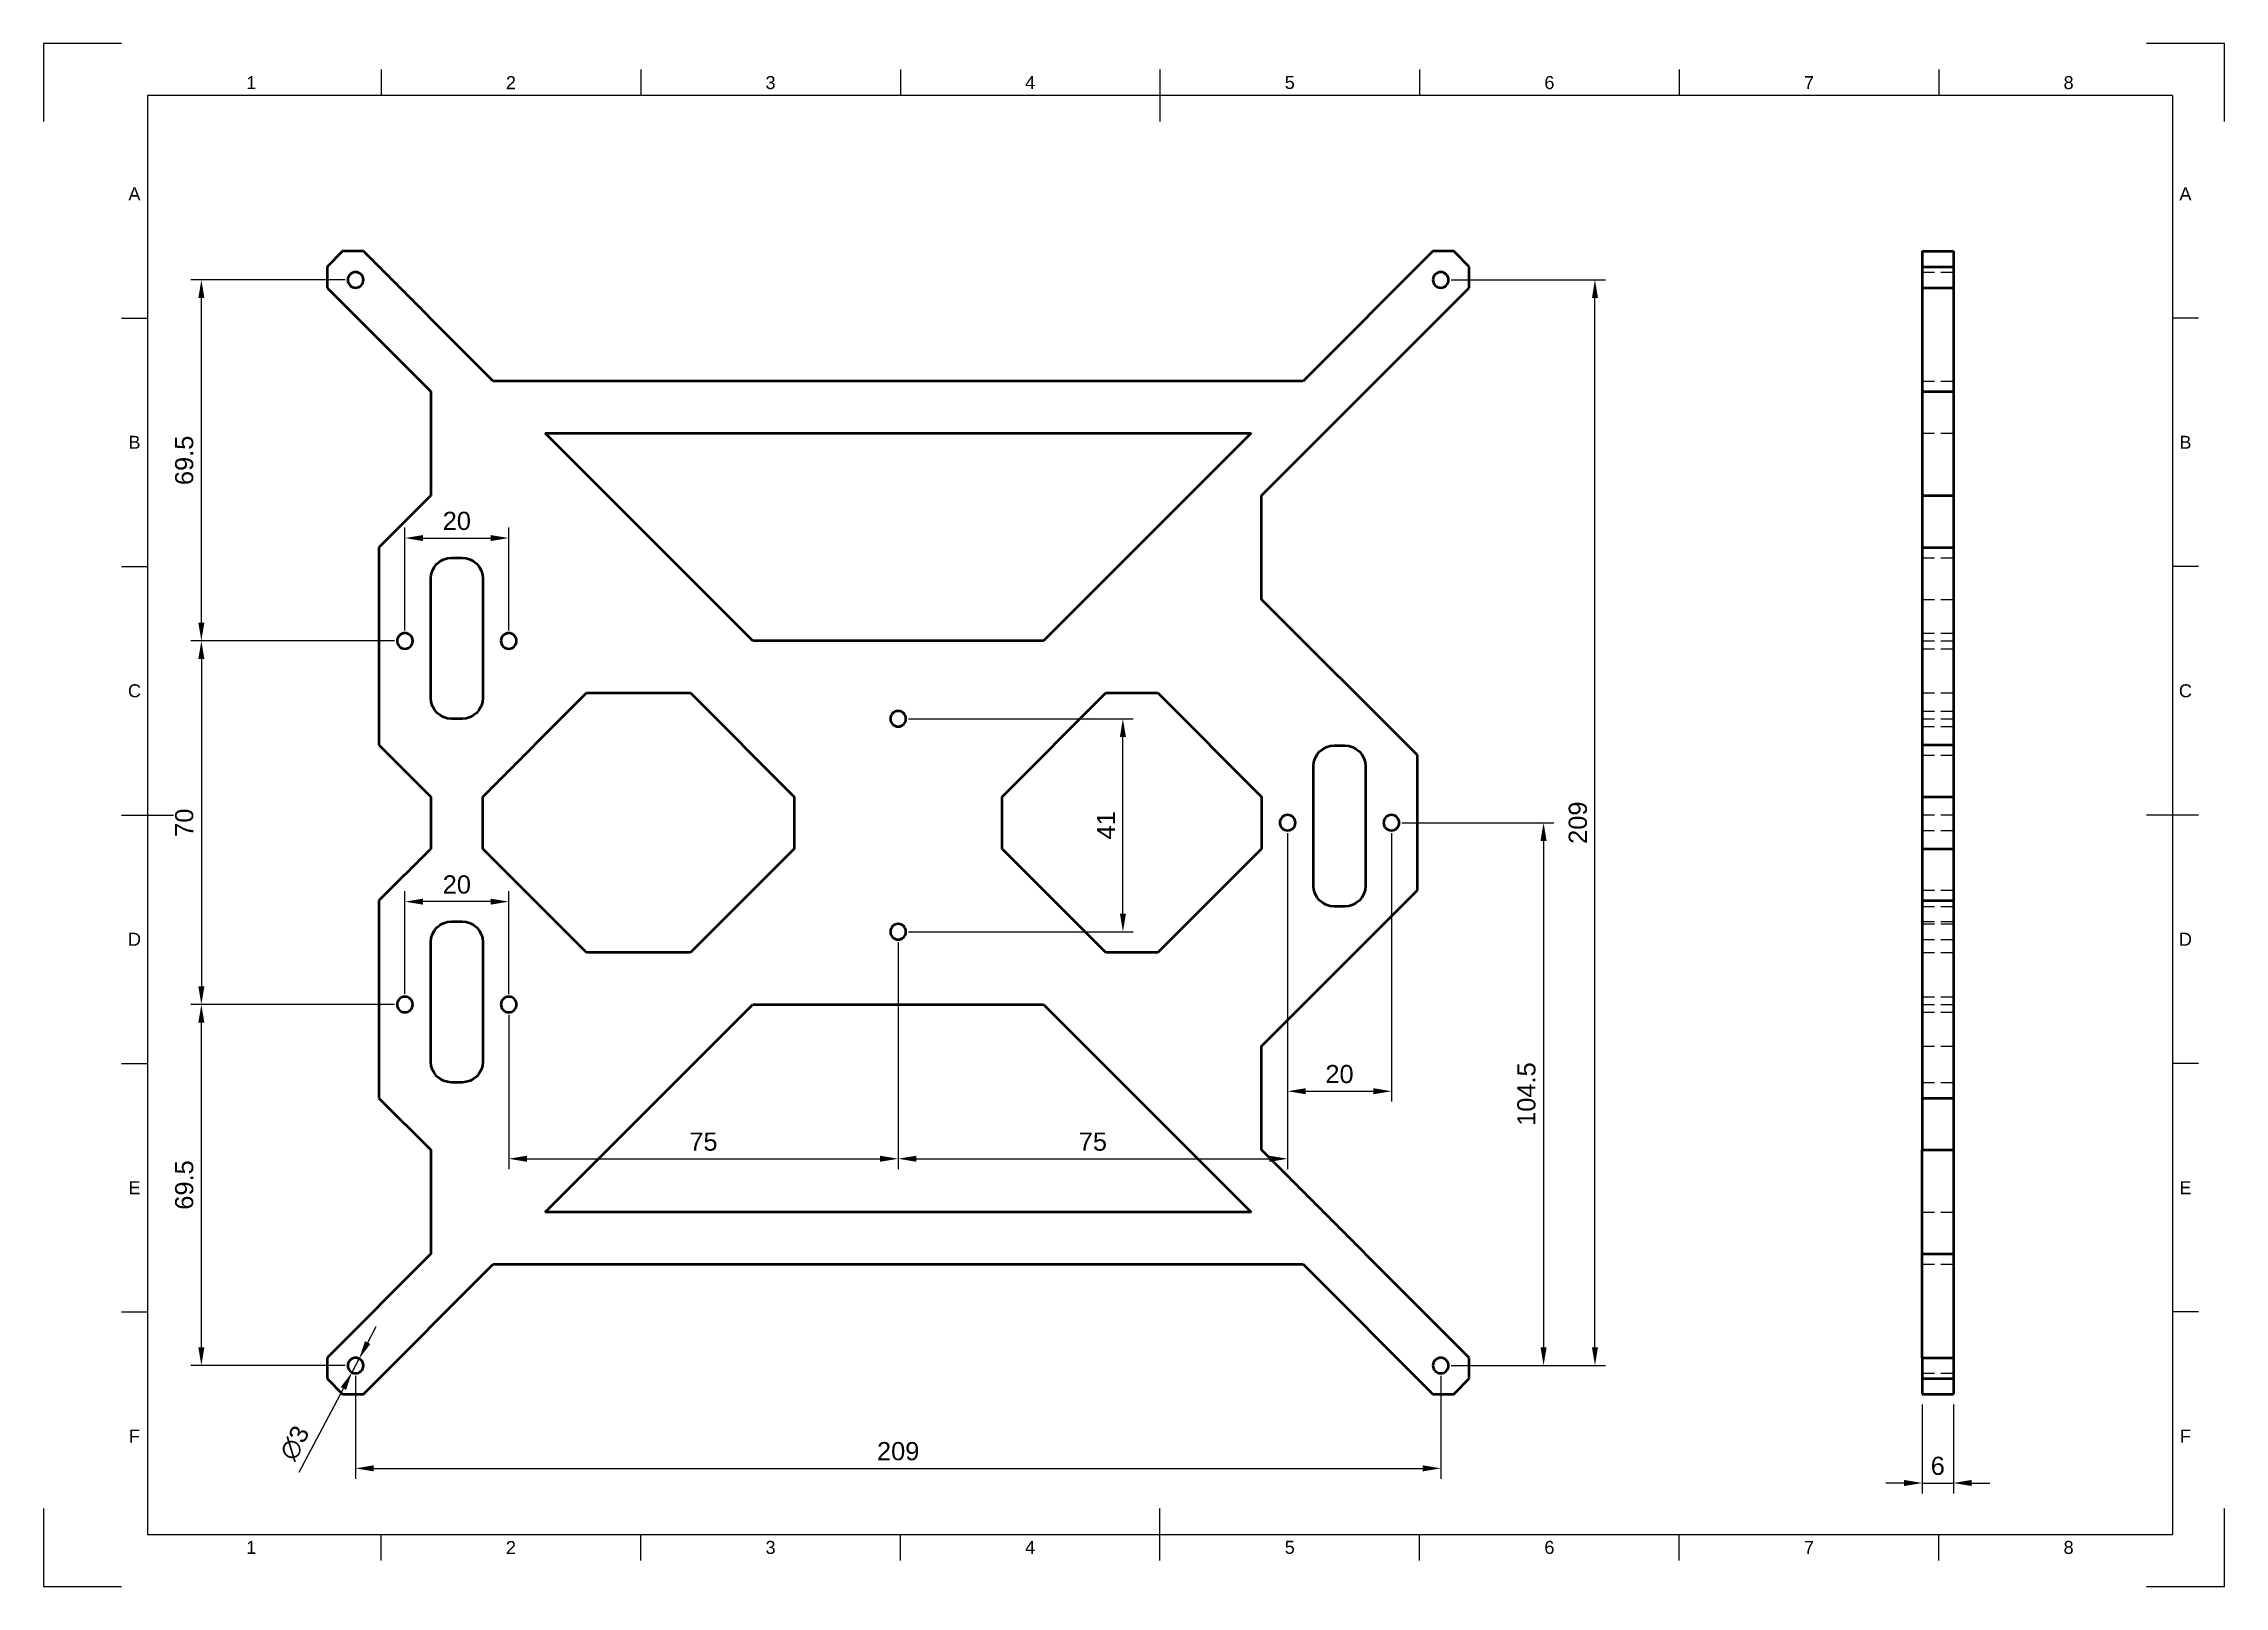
# Model space of a CAD drawing. Header units: millimetres. Extents: x 0 to 420, y 0 to 297.
import ezdxf
from ezdxf.enums import TextEntityAlignment as Align

# ---------------------------------------------------------------- set-up
doc = ezdxf.new("R2010")
doc.units = ezdxf.units.MM
doc.header["$LTSCALE"] = 0.75
doc.linetypes.add('HIDDEN2', pattern=[4.7625, 3.175, -1.5875])
for name, color, linetype, lineweight in [('Border', 7, 'Continuous', 25), ('Dimensions', 7, 'Continuous', 25), ('Hidden', 7, 'HIDDEN2', 25), ('Visible', 7, 'Continuous', 50)]:
    doc.layers.add(name, color=color, linetype=linetype, lineweight=lineweight)
doc.styles.add('FusionTitle', font='')
doc.styles.get("Standard").update_dxf_attribs({"font": 'arial.ttf'})
doc.styles.get('FusionTitle').set_extended_font_data('Arial Unicode MS')
doc.dimstyles.new('ISO-25', dxfattribs={"dimtxt": 3.5, "dimasz": 3.5, "dimexe": 2, "dimexo": 2, "dimgap": 1.5, "dimtad": 1, "dimzin": 12, "dimdsep": 46, "dimtxsty": 'Standard', "dimcen": 0, "dimclrd": 256, "dimclre": 256, "dimclrt": 256, "dimazin": 3, "dimtp": 0.1, "dimtm": 0.1, "dimtfac": 0.714, "dimtmove": 0, "dimatfit": 3, "dimfxl": 1, "dimtzin": 12, "dimarcsym": 0})

# ---------------------------------------------------------------- blocks, each defined once
blk = doc.blocks.new('ISO_A3_SHEET')
at = {"layer": 'Border'}
for p, q in [((15, 297), (0, 297)), ((0, 297), (0, 282)), ((420, 297), (405, 297)), ((420, 282), (420, 297)), ((65, 292), (65, 287)), ((115, 292), (115, 287)), ((165, 292), (165, 287)), ((215, 292), (215, 282)), ((265, 292), (265, 287)), ((315, 292), (315, 287)), ((365, 292), (365, 287)), ((410, 287), (20, 287)), ((20, 287), (20, 10)), ((410, 287), (410, 10)), ((15, 244.16666), (20, 244.16666)), ((415, 244.16666), (410, 244.16666)), ((15, 196.33333), (20, 196.33333)), ((415, 196.33333), (410, 196.33333)), ((15, 148.5), (25, 148.5)), ((415, 148.5), (405, 148.5)), ((15, 100.66667), (20, 100.66667)), ((415, 100.66667), (410, 100.66667)), ((15, 52.83334), (20, 52.83334)), ((415, 52.83334), (410, 52.83334)), ((0, 15), (0, 0)), ((215, 5), (215, 15)), ((420, 0), (420, 15)), ((20, 10), (410, 10)), ((65, 5), (65, 10)), ((115, 5), (115, 10)), ((165, 5), (165, 10)), ((265, 5), (265, 10)), ((315, 5), (315, 10)), ((365, 5), (365, 10)), ((0, 0), (15, 0)), ((405, 0), (420, 0))]:
    blk.add_line(p, q, dxfattribs=at)
at = {"layer": 'Border', "style": 'FusionTitle'}
for s, p in [('1', (40, 289.5)), ('2', (90, 289.5)), ('3', (140, 289.5)), ('4', (190, 289.5)), ('5', (240, 289.5)), ('6', (290, 289.5)), ('7', (340, 289.5)), ('8', (390, 289.5)), ('A', (17.5, 268.08333)), ('A', (412.5, 268.08333)), ('B', (17.5, 220.25)), ('B', (412.5, 220.25)), ('C', (17.5, 172.41667)), ('C', (412.5, 172.41667)), ('D', (17.5, 124.58334)), ('D', (412.5, 124.58334)), ('E', (17.5, 76.75001)), ('E', (412.5, 76.75001)), ('F', (17.5, 28.91668)), ('F', (412.5, 28.91668)), ('1', (40, 7.5)), ('2', (90, 7.5)), ('3', (140, 7.5)), ('4', (190, 7.5)), ('5', (240, 7.5)), ('6', (290, 7.5)), ('7', (340, 7.5)), ('8', (390, 7.5))]:
    blk.add_text(s, height=2.5, dxfattribs=at).set_placement(p, align=Align.MIDDLE)
blk = doc.blocks.new('*D18')
at = {"layer": 'Defpoints', "color": 0, "transparency": 16777216}
for p in [(361.798132, 37.017646), (367.798132, 37.017646), (367.798132, 19.899495)]:
    blk.add_point(p, dxfattribs=at)
at = {"layer": 'Dimensions', "lineweight": -2, "transparency": 16777216}
for p, q in [((361.798132, 35.017646), (361.798132, 17.899495)), ((367.798132, 35.017646), (367.798132, 17.899495)), ((358.298132, 19.899495), (354.798132, 19.899495)), ((361.798132, 19.899495), (367.798132, 19.899495)), ((371.298132, 19.899495), (374.798132, 19.899495))]:
    blk.add_line(p, q, dxfattribs=at)
at = {"layer": 'Dimensions', "transparency": 16777216}
for points in [[(358.298132, 20.482828), (358.298132, 19.316162), (361.798132, 19.899495)], [(371.298132, 20.482828), (371.298132, 19.316162), (367.798132, 19.899495)]]:
    blk.add_solid(points, dxfattribs=at)
at = {"layer": 'Dimensions', "transparency": 16777216, "insert": (364.798132, 23.1865), "char_height": 3.5, "attachment_point": 5}
blk.add_mtext('6', dxfattribs=at)
blk = doc.blocks.new('*D19')
at = {"layer": 'Defpoints', "color": 0, "transparency": 16777216}
for p in [(60.781579, 43.843561), (59.378797, 41.191731)]:
    blk.add_point(p, dxfattribs=at)
at = {"layer": 'Dimensions', "lineweight": -2, "transparency": 16777216}
for p, q in [((62.418158, 46.937363), (64.054737, 50.031165)), ((60.781579, 43.843561), (59.378797, 41.191731)), ((49.219864, 21.987201), (57.742219, 38.097929))]:
    blk.add_line(p, q, dxfattribs=at)
at = {"layer": 'Dimensions', "transparency": 16777216}
for points in [[(61.902525, 47.210126), (62.933792, 46.6646), (60.781579, 43.843561)], [(57.226585, 38.370692), (58.257852, 37.825166), (59.378797, 41.191731)]]:
    blk.add_solid(points, dxfattribs=at)
at = {"layer": 'Dimensions', "transparency": 16777216, "insert": (48.355907, 27.592923), "char_height": 3.5, "attachment_point": 5, "rotation": 62.12175967}
blk.add_mtext('∅3', dxfattribs=at)
blk = doc.blocks.new('*D20')
at = {"layer": 'Defpoints', "color": 0, "transparency": 16777216}
for p in [(164.580188, 167.017646), (207.869659, 167.017646), (164.580188, 126.017646)]:
    blk.add_point(p, dxfattribs=at)
at = {"layer": 'Dimensions', "lineweight": -2, "transparency": 16777216}
for p, q in [((166.580188, 167.017646), (209.869659, 167.017646)), ((207.869659, 129.517646), (207.869659, 163.517646)), ((166.580188, 126.017646), (209.869659, 126.017646))]:
    blk.add_line(p, q, dxfattribs=at)
at = {"layer": 'Dimensions', "transparency": 16777216}
for points in [[(207.286325, 163.517646), (208.452992, 163.517646), (207.869659, 167.017646)], [(207.286325, 129.517646), (208.452992, 129.517646), (207.869659, 126.017646)]]:
    blk.add_solid(points, dxfattribs=at)
at = {"layer": 'Dimensions', "transparency": 16777216, "insert": (204.612496, 146.517646), "char_height": 3.5, "attachment_point": 5, "rotation": 90}
blk.add_mtext('41', dxfattribs=at)
blk = doc.blocks.new('*D21')
at = {"layer": 'Defpoints', "color": 0, "transparency": 16777216}
for p in [(60.080188, 42.517646), (269.080188, 42.517646), (269.080188, 22.718656)]:
    blk.add_point(p, dxfattribs=at)
at = {"layer": 'Dimensions', "lineweight": -2, "transparency": 16777216}
for p, q in [((60.080188, 40.517646), (60.080188, 20.718656)), ((269.080188, 40.517646), (269.080188, 20.718656)), ((63.580188, 22.718656), (265.580188, 22.718656))]:
    blk.add_line(p, q, dxfattribs=at)
at = {"layer": 'Dimensions', "transparency": 16777216}
for points in [[(63.580188, 23.301989), (63.580188, 22.135323), (60.080188, 22.718656)], [(265.580188, 23.301989), (265.580188, 22.135323), (269.080188, 22.718656)]]:
    blk.add_solid(points, dxfattribs=at)
at = {"layer": 'Dimensions', "transparency": 16777216, "insert": (164.580188, 26.005661), "char_height": 3.5, "attachment_point": 5}
blk.add_mtext('209', dxfattribs=at)
blk = doc.blocks.new('*D22')
at = {"layer": 'Defpoints', "color": 0, "transparency": 16777216}
for p in [(269.080188, 251.517646), (298.778673, 251.517646), (269.080188, 42.517646)]:
    blk.add_point(p, dxfattribs=at)
at = {"layer": 'Dimensions', "lineweight": -2, "transparency": 16777216}
for p, q in [((271.080188, 251.517646), (300.778673, 251.517646)), ((298.778673, 46.017646), (298.778673, 248.017646)), ((271.080188, 42.517646), (300.778673, 42.517646))]:
    blk.add_line(p, q, dxfattribs=at)
at = {"layer": 'Dimensions', "transparency": 16777216}
for points in [[(298.19534, 248.017646), (299.362007, 248.017646), (298.778673, 251.517646)], [(298.19534, 46.017646), (299.362007, 46.017646), (298.778673, 42.517646)]]:
    blk.add_solid(points, dxfattribs=at)
at = {"layer": 'Dimensions', "transparency": 16777216, "insert": (295.491668, 147.017646), "char_height": 3.5, "attachment_point": 5, "rotation": 90}
blk.add_mtext('209', dxfattribs=at)
blk = doc.blocks.new('*D23')
at = {"layer": 'Defpoints', "color": 0, "transparency": 16777216}
for p in [(239.580188, 147.017646), (259.580188, 147.017646), (259.580188, 95.320494)]:
    blk.add_point(p, dxfattribs=at)
at = {"layer": 'Dimensions', "lineweight": -2, "transparency": 16777216}
for p, q in [((239.580188, 145.017646), (239.580188, 93.320494)), ((259.580188, 145.017646), (259.580188, 93.320494)), ((243.080188, 95.320494), (256.080188, 95.320494))]:
    blk.add_line(p, q, dxfattribs=at)
at = {"layer": 'Dimensions', "transparency": 16777216}
for points in [[(243.080188, 95.903828), (243.080188, 94.737161), (239.580188, 95.320494)], [(256.080188, 95.903828), (256.080188, 94.737161), (259.580188, 95.320494)]]:
    blk.add_solid(points, dxfattribs=at)
at = {"layer": 'Dimensions', "transparency": 16777216, "insert": (249.580188, 98.6075), "char_height": 3.5, "attachment_point": 5}
blk.add_mtext('20', dxfattribs=at)
blk = doc.blocks.new('*D24')
at = {"layer": 'Defpoints', "color": 0, "transparency": 16777216}
for p in [(69.580188, 131.816636), (69.580188, 112.017646), (89.580188, 112.017646)]:
    blk.add_point(p, dxfattribs=at)
at = {"layer": 'Dimensions', "lineweight": -2, "transparency": 16777216}
for p, q in [((69.580188, 114.017646), (69.580188, 133.816636)), ((86.080188, 131.816636), (73.080188, 131.816636)), ((89.580188, 114.017646), (89.580188, 133.816636))]:
    blk.add_line(p, q, dxfattribs=at)
at = {"layer": 'Dimensions', "transparency": 16777216}
for points in [[(73.080188, 132.399969), (73.080188, 131.233302), (69.580188, 131.816636)], [(86.080188, 132.399969), (86.080188, 131.233302), (89.580188, 131.816636)]]:
    blk.add_solid(points, dxfattribs=at)
at = {"layer": 'Dimensions', "transparency": 16777216, "insert": (79.580188, 135.103641), "char_height": 3.5, "attachment_point": 5}
blk.add_mtext('20', dxfattribs=at)
blk = doc.blocks.new('*D25')
at = {"layer": 'Defpoints', "color": 0, "transparency": 16777216}
for p in [(89.580188, 201.816636), (69.580188, 182.017646), (89.580188, 182.017646)]:
    blk.add_point(p, dxfattribs=at)
at = {"layer": 'Dimensions', "lineweight": -2, "transparency": 16777216}
for p, q in [((69.580188, 184.017646), (69.580188, 203.816636)), ((73.080188, 201.816636), (86.080188, 201.816636)), ((89.580188, 184.017646), (89.580188, 203.816636))]:
    blk.add_line(p, q, dxfattribs=at)
at = {"layer": 'Dimensions', "transparency": 16777216}
for points in [[(73.080188, 202.399969), (73.080188, 201.233302), (69.580188, 201.816636)], [(86.080188, 202.399969), (86.080188, 201.233302), (89.580188, 201.816636)]]:
    blk.add_solid(points, dxfattribs=at)
at = {"layer": 'Dimensions', "transparency": 16777216, "insert": (79.580188, 205.103641), "char_height": 3.5, "attachment_point": 5}
blk.add_mtext('20', dxfattribs=at)
blk = doc.blocks.new('*D26')
at = {"layer": 'Defpoints', "color": 0, "transparency": 16777216}
for p in [(30.381704, 112.017646), (69.580188, 112.017646), (60.080188, 42.517646)]:
    blk.add_point(p, dxfattribs=at)
at = {"layer": 'Dimensions', "lineweight": -2, "transparency": 16777216}
for p, q in [((67.580188, 112.017646), (28.381704, 112.017646)), ((30.381704, 46.017646), (30.381704, 108.517646)), ((58.080188, 42.517646), (28.381704, 42.517646))]:
    blk.add_line(p, q, dxfattribs=at)
at = {"layer": 'Dimensions', "transparency": 16777216}
for points in [[(29.79837, 108.517646), (30.965037, 108.517646), (30.381704, 112.017646)], [(29.79837, 46.017646), (30.965037, 46.017646), (30.381704, 42.517646)]]:
    blk.add_solid(points, dxfattribs=at)
at = {"layer": 'Dimensions', "transparency": 16777216, "insert": (27.094698, 77.267646), "char_height": 3.5, "attachment_point": 5, "rotation": 90}
blk.add_mtext('69.5', dxfattribs=at)
blk = doc.blocks.new('*D27')
at = {"layer": 'Defpoints', "color": 0, "transparency": 16777216}
for p in [(69.580188, 182.017646), (30.381704, 112.017646), (69.580188, 112.017646)]:
    blk.add_point(p, dxfattribs=at)
at = {"layer": 'Dimensions', "lineweight": -2, "transparency": 16777216}
for p, q in [((67.580188, 182.017646), (28.381704, 182.017646)), ((30.381704, 178.517646), (30.381704, 115.517646)), ((67.580188, 112.017646), (28.381704, 112.017646))]:
    blk.add_line(p, q, dxfattribs=at)
at = {"layer": 'Dimensions', "transparency": 16777216}
for points in [[(29.79837, 178.517646), (30.965037, 178.517646), (30.381704, 182.017646)], [(29.79837, 115.517646), (30.965037, 115.517646), (30.381704, 112.017646)]]:
    blk.add_solid(points, dxfattribs=at)
at = {"layer": 'Dimensions', "transparency": 16777216, "insert": (27.094698, 147.017646), "char_height": 3.5, "attachment_point": 5, "rotation": 90}
blk.add_mtext('70', dxfattribs=at)
blk = doc.blocks.new('*D28')
at = {"layer": 'Defpoints', "color": 0, "transparency": 16777216}
for p in [(30.381704, 251.517646), (60.080188, 251.517646), (69.580188, 182.017646)]:
    blk.add_point(p, dxfattribs=at)
at = {"layer": 'Dimensions', "lineweight": -2, "transparency": 16777216}
for p, q in [((58.080188, 251.517646), (28.381704, 251.517646)), ((30.381704, 185.517646), (30.381704, 248.017646)), ((67.580188, 182.017646), (28.381704, 182.017646))]:
    blk.add_line(p, q, dxfattribs=at)
at = {"layer": 'Dimensions', "transparency": 16777216}
for points in [[(29.79837, 248.017646), (30.965037, 248.017646), (30.381704, 251.517646)], [(29.79837, 185.517646), (30.965037, 185.517646), (30.381704, 182.017646)]]:
    blk.add_solid(points, dxfattribs=at)
at = {"layer": 'Dimensions', "transparency": 16777216, "insert": (27.094698, 216.767646), "char_height": 3.5, "attachment_point": 5, "rotation": 90}
blk.add_mtext('69.5', dxfattribs=at)
blk = doc.blocks.new('*D29')
at = {"layer": 'Defpoints', "color": 0, "transparency": 16777216}
for p in [(164.580188, 126.017646), (89.580188, 112.017646), (164.580188, 82.319161)]:
    blk.add_point(p, dxfattribs=at)
at = {"layer": 'Dimensions', "lineweight": -2, "transparency": 16777216}
for p, q in [((164.580188, 124.017646), (164.580188, 80.319161)), ((89.580188, 110.017646), (89.580188, 80.319161)), ((93.080188, 82.319161), (161.080188, 82.319161))]:
    blk.add_line(p, q, dxfattribs=at)
at = {"layer": 'Dimensions', "transparency": 16777216}
for points in [[(93.080188, 82.902494), (93.080188, 81.735828), (89.580188, 82.319161)], [(161.080188, 82.902494), (161.080188, 81.735828), (164.580188, 82.319161)]]:
    blk.add_solid(points, dxfattribs=at)
at = {"layer": 'Dimensions', "transparency": 16777216, "insert": (127.080188, 85.599004), "char_height": 3.5, "attachment_point": 5}
blk.add_mtext('75', dxfattribs=at)
blk = doc.blocks.new('*D30')
at = {"layer": 'Defpoints', "color": 0, "transparency": 16777216}
for p in [(239.580188, 147.017646), (164.580188, 126.017646), (239.580188, 82.319161)]:
    blk.add_point(p, dxfattribs=at)
at = {"layer": 'Dimensions', "lineweight": -2, "transparency": 16777216}
for p, q in [((239.580188, 145.017646), (239.580188, 80.319161)), ((164.580188, 124.017646), (164.580188, 80.319161)), ((168.080188, 82.319161), (236.080188, 82.319161))]:
    blk.add_line(p, q, dxfattribs=at)
at = {"layer": 'Dimensions', "transparency": 16777216}
for points in [[(168.080188, 82.902494), (168.080188, 81.735828), (164.580188, 82.319161)], [(236.080188, 82.902494), (236.080188, 81.735828), (239.580188, 82.319161)]]:
    blk.add_solid(points, dxfattribs=at)
at = {"layer": 'Dimensions', "transparency": 16777216, "insert": (202.080188, 85.599004), "char_height": 3.5, "attachment_point": 5}
blk.add_mtext('75', dxfattribs=at)
blk = doc.blocks.new('*D31')
at = {"layer": 'Defpoints', "color": 0, "transparency": 16777216}
for p in [(259.580188, 147.017646), (269.080188, 42.517646), (288.879178, 42.517646)]:
    blk.add_point(p, dxfattribs=at)
at = {"layer": 'Dimensions', "lineweight": -2, "transparency": 16777216}
for p, q in [((261.580188, 147.017646), (290.879178, 147.017646)), ((288.879178, 143.517646), (288.879178, 46.017646)), ((271.080188, 42.517646), (290.879178, 42.517646))]:
    blk.add_line(p, q, dxfattribs=at)
at = {"layer": 'Dimensions', "transparency": 16777216}
for points in [[(288.295845, 143.517646), (289.462512, 143.517646), (288.879178, 147.017646)], [(288.295845, 46.017646), (289.462512, 46.017646), (288.879178, 42.517646)]]:
    blk.add_solid(points, dxfattribs=at)
at = {"layer": 'Dimensions', "transparency": 16777216, "insert": (285.592173, 94.767646), "char_height": 3.5, "attachment_point": 5, "rotation": 90}
blk.add_mtext('104.5', dxfattribs=at)

msp = doc.modelspace()

# ---------------------------------------------------------------- linework, layer by layer
at = {"layer": 'Hidden', "extrusion": (1, -2e-16, 2.967e-13)}
for p, q in [((361.798132, 253.017646, 104.5), (367.798132, 253.017646, 104.5)), ((361.798132, 232.017646, 78), (367.798132, 232.017646, 78)), ((361.798132, 222.017646, 68), (367.798132, 222.017646, 68)), ((361.798132, 198.024683, 86), (367.798132, 198.024683, 86)), ((361.798132, 190.017646, -70), (367.798132, 190.017646, -70)), ((361.798132, 183.517646, 95), (367.798132, 183.517646, 95)), ((361.798132, 182.017646, 28), (367.798132, 182.017646, 28)), ((361.798132, 180.517646, 95), (367.798132, 180.517646, 95)), ((361.798132, 172.017646, 60), (367.798132, 172.017646, 60)), ((361.798132, 168.517646), (367.798132, 168.517646)), ((361.798132, 167.024683, 86), (367.798132, 167.024683, 86)), ((361.798132, 165.517646), (367.798132, 165.517646)), ((361.798132, 161.880522, -84), (367.798132, 161.880522, -84)), ((361.798132, 160.017646, -100), (367.798132, 160.017646, -100)), ((361.798132, 148.517646, -75), (367.798132, 148.517646, -75)), ((361.798132, 145.517646, -75), (367.798132, 145.517646, -75)), ((361.798132, 134.017646, -100), (367.798132, 134.017646, -100)), ((361.798132, 130.880522, -84), (367.798132, 130.880522, -84)), ((361.798132, 128.017646, 86), (367.798132, 128.017646, 86)), ((361.798132, 127.517646), (367.798132, 127.517646)), ((361.798132, 124.517646), (367.798132, 124.517646)), ((361.798132, 122.017646, 60), (367.798132, 122.017646, 60)), ((361.798132, 113.517646, 95), (367.798132, 113.517646, 95)), ((361.798132, 112.017646, 28), (367.798132, 112.017646, 28)), ((361.798132, 110.517646, 95), (367.798132, 110.517646, 95)), ((361.798132, 104.017646, -70), (367.798132, 104.017646, -70)), ((361.798132, 97.017646, 86), (367.798132, 97.017646, 86)), ((361.798132, 72.017646, 68), (367.798132, 72.017646, 68)), ((361.798132, 62.017646, 78), (367.798132, 62.017646, 78)), ((361.798132, 41.017646, 104.5), (367.798132, 41.017646, 104.5))]:
    msp.add_line(p, q, dxfattribs=at)
at = {"layer": 'Visible'}
for p, q in [((57.580188, 257.017646, 3), (54.580188, 254.017646, 3)), ((61.580188, 257.017646, 3), (57.580188, 257.017646, 3)), ((86.580188, 232.017646, 3), (61.580188, 257.017646, 3)), ((267.580188, 257.017646, 3), (242.580188, 232.017646, 3)), ((271.580188, 257.017646, 3), (267.580188, 257.017646, 3)), ((274.580188, 254.017646, 3), (271.580188, 257.017646, 3)), ((54.580188, 254.017646, 3), (54.580188, 250.017646, 3)), ((274.580188, 250.017646, 3), (274.580188, 254.017646, 3)), ((54.580188, 250.017646, 3), (74.580188, 230.017646, 3)), ((234.580188, 210.017646, 3), (274.580188, 250.017646, 3)), ((242.580188, 232.017646, 3), (86.580188, 232.017646, 3)), ((74.580188, 230.017646, 3), (74.580188, 210.017646, 3)), ((136.580188, 182.017646, 3), (96.580188, 222.017646, 3)), ((96.580188, 222.017646, 3), (232.580188, 222.017646, 3)), ((232.580188, 222.017646, 3), (192.580188, 182.017646, 3)), ((74.580188, 210.017646, 3), (64.580188, 200.017646, 3)), ((234.580188, 190.017646, 3), (234.580188, 210.017646, 3)), ((64.580188, 200.017646, 3), (64.580188, 162.017646, 3)), ((78.580188, 198.024683, 3), (80.580188, 198.024683, 3)), ((74.580188, 171.024683, 3), (74.580188, 194.024683, 3)), ((84.580188, 194.024683, 3), (84.580188, 171.024683, 3)), ((264.580188, 160.017646, 3), (234.580188, 190.017646, 3)), ((192.580188, 182.017646, 3), (136.580188, 182.017646, 3)), ((84.580188, 152.017646, 3), (104.580188, 172.017646, 3)), ((104.580188, 172.017646, 3), (124.580188, 172.017646, 3)), ((124.580188, 172.017646, 3), (144.580188, 152.017646, 3)), ((184.580188, 152.017646, 3), (204.580188, 172.017646, 3)), ((204.580188, 172.017646, 3), (214.580188, 172.017646, 3)), ((214.580188, 172.017646, 3), (234.580188, 152.017646, 3)), ((80.580188, 167.024683, 3), (78.580188, 167.024683, 3)), ((64.580188, 162.017646, 3), (74.580188, 152.017646, 3)), ((248.580188, 161.880522, 3), (250.580188, 161.880522, 3)), ((264.580188, 134.017646, 3), (264.580188, 160.017646, 3)), ((244.580188, 134.880522, 3), (244.580188, 157.880522, 3)), ((254.580188, 157.880522, 3), (254.580188, 134.880522, 3)), ((74.580188, 152.017646, 3), (74.580188, 142.017646, 3)), ((84.580188, 142.017646, 3), (84.580188, 152.017646, 3)), ((144.580188, 152.017646, 3), (144.580188, 142.017646, 3)), ((184.580188, 142.017646, 3), (184.580188, 152.017646, 3)), ((234.580188, 152.017646, 3), (234.580188, 142.017646, 3)), ((74.580188, 142.017646, 3), (64.580188, 132.017646, 3)), ((104.580188, 122.017646, 3), (84.580188, 142.017646, 3)), ((144.580188, 142.017646, 3), (124.580188, 122.017646, 3)), ((204.580188, 122.017646, 3), (184.580188, 142.017646, 3)), ((234.580188, 142.017646, 3), (214.580188, 122.017646, 3)), ((64.580188, 132.017646, 3), (64.580188, 94.017646, 3)), ((234.580188, 104.017646, 3), (264.580188, 134.017646, 3)), ((250.580188, 130.880522, 3), (248.580188, 130.880522, 3)), ((78.580188, 128.017646, 3), (80.580188, 128.017646, 3)), ((74.580188, 101.017646, 3), (74.580188, 124.017646, 3)), ((84.580188, 124.017646, 3), (84.580188, 101.017646, 3)), ((124.580188, 122.017646, 3), (104.580188, 122.017646, 3)), ((214.580188, 122.017646, 3), (204.580188, 122.017646, 3)), ((96.580188, 72.017646, 3), (136.580188, 112.017646, 3)), ((136.580188, 112.017646, 3), (192.580188, 112.017646, 3)), ((192.580188, 112.017646, 3), (232.580188, 72.017646, 3)), ((234.580188, 84.017646, 3), (234.580188, 104.017646, 3)), ((80.580188, 97.017646, 3), (78.580188, 97.017646, 3)), ((64.580188, 94.017646, 3), (74.580188, 84.017646, 3)), ((74.580188, 84.017646, 3), (74.580188, 64.017646, 3)), ((274.580188, 44.017646, 3), (234.580188, 84.017646, 3)), ((232.580188, 72.017646, 3), (96.580188, 72.017646, 3)), ((74.580188, 64.017646, 3), (54.580188, 44.017646, 3)), ((61.580188, 37.017646, 3), (86.580188, 62.017646, 3)), ((86.580188, 62.017646, 3), (242.580188, 62.017646, 3)), ((242.580188, 62.017646, 3), (267.580188, 37.017646, 3)), ((54.580188, 44.017646, 3), (54.580188, 40.017646, 3)), ((274.580188, 40.017646, 3), (274.580188, 44.017646, 3)), ((54.580188, 40.017646, 3), (57.580188, 37.017646, 3)), ((271.580188, 37.017646, 3), (274.580188, 40.017646, 3)), ((57.580188, 37.017646, 3), (61.580188, 37.017646, 3)), ((267.580188, 37.017646, 3), (271.580188, 37.017646, 3))]:
    msp.add_line(p, q, dxfattribs=at)
at = {"layer": 'Visible', "extrusion": (1, -2e-16, 2.967e-13)}
for p, q in [((361.798132, 257.017646, 107), (361.798132, 254.017646, 110)), ((361.798132, 257.017646, 107), (367.798132, 257.017646, 107)), ((367.798132, 257.017646, 107), (367.798132, 254.017646, 110)), ((361.798132, 254.017646, 110), (361.798132, 250.017646, 110)), ((361.798132, 254.017646, 110), (367.798132, 254.017646, 110)), ((367.798132, 254.017646, 110), (367.798132, 250.017646, 110)), ((361.798132, 250.017646, 110), (361.798132, 230.017646, 90)), ((361.798132, 250.017646, 110), (367.798132, 250.017646, 110)), ((367.798132, 250.017646, 110), (367.798132, 230.017646, 90)), ((361.798132, 230.017646, 90), (361.798132, 210.017646, 90)), ((361.798132, 230.017646, 90), (367.798132, 230.017646, 90)), ((367.798132, 230.017646, 90), (367.798132, 210.017646, 90)), ((361.798132, 210.017646, 90), (361.798132, 200.017646, 100)), ((361.798132, 210.017646, 90), (367.798132, 210.017646, 90)), ((367.798132, 210.017646, 90), (367.798132, 200.017646, 100)), ((361.798132, 200.017646, 100), (361.798132, 162.017646, 100)), ((361.798132, 200.017646, 100), (367.798132, 200.017646, 100)), ((367.798132, 200.017646, 100), (367.798132, 162.017646, 100)), ((361.798132, 162.017646, 100), (361.798132, 152.017646, 90)), ((361.798132, 162.017646, 100), (367.798132, 162.017646, 100)), ((367.798132, 162.017646, 100), (367.798132, 152.017646, 90)), ((361.798132, 152.017646, 90), (361.798132, 142.017646, 90)), ((361.798132, 152.017646, 90), (367.798132, 152.017646, 90)), ((367.798132, 152.017646, 90), (367.798132, 142.017646, 90)), ((361.798132, 142.017646, 90), (361.798132, 132.017646, 100)), ((361.798132, 142.017646, 90), (367.798132, 142.017646, 90)), ((367.798132, 142.017646, 90), (367.798132, 132.017646, 100)), ((361.798132, 132.017646, 100), (361.798132, 94.017646, 100)), ((361.798132, 132.017646, 100), (367.798132, 132.017646, 100)), ((367.798132, 132.017646, 100), (367.798132, 94.017646, 100)), ((361.798132, 94.017646, 100), (361.798132, 84.017646, 90)), ((361.798132, 94.017646, 100), (367.798132, 94.017646, 100)), ((367.798132, 94.017646, 100), (367.798132, 84.017646, 90)), ((361.798132, 64.017646, 90), (361.798132, 84.017646, 90)), ((361.798132, 84.017646, 90), (367.798132, 84.017646, 90)), ((367.798132, 84.017646, 90), (367.798132, 64.017646, 90)), ((361.798132, 44.017646, 110), (361.798132, 64.017646, 90)), ((361.798132, 64.017646, 90), (367.798132, 64.017646, 90)), ((367.798132, 64.017646, 90), (367.798132, 44.017646, 110)), ((361.798132, 44.017646, 110), (361.798132, 40.017646, 110)), ((361.798132, 44.017646, 110), (367.798132, 44.017646, 110)), ((367.798132, 44.017646, 110), (367.798132, 40.017646, 110)), ((361.798132, 40.017646, 110), (361.798132, 37.017646, 107)), ((361.798132, 40.017646, 110), (367.798132, 40.017646, 110)), ((367.798132, 40.017646, 110), (367.798132, 37.017646, 107)), ((361.798132, 37.017646, 107), (367.798132, 37.017646, 107))]:
    msp.add_line(p, q, dxfattribs=at)
at = {"layer": 'Visible', "extrusion": (0, 0, -1)}
for centre in [(-60.080188, 251.517646, -3), (-269.080188, 251.517646, -3), (-69.580188, 182.017646, -3), (-89.580188, 182.017646, -3), (-164.580188, 167.017646, -3), (-239.580188, 147.017646, -3), (-259.580188, 147.017646, -3), (-164.580188, 126.017646, -3), (-69.580188, 112.017646, -3), (-89.580188, 112.017646, -3), (-60.080188, 42.517646, -3), (-269.080188, 42.517646, -3)]:
    msp.add_circle(centre, 1.5, dxfattribs=at)
for centre, start, end in [((-78.580188, 194.024683, -3), 0, 90), ((-80.580188, 194.024683, -3), 90, 180), ((-78.580188, 171.024683, -3), 270, 0), ((-80.580188, 171.024683, -3), 180, 270), ((-248.580188, 157.880522, -3), 0, 90), ((-250.580188, 157.880522, -3), 90, 180), ((-248.580188, 134.880522, -3), 270, 0), ((-250.580188, 134.880522, -3), 180, 270), ((-78.580188, 124.017646, -3), 0, 90), ((-80.580188, 124.017646, -3), 90, 180), ((-78.580188, 101.017646, -3), 270, 0), ((-80.580188, 101.017646, -3), 180, 270)]:
    msp.add_arc(centre, 4, start, end, dxfattribs=at)

# ---------------------------------------------------------------- block references
at = {"layer": 'Border'}
msp.add_blockref('ISO_A3_SHEET', (0, 0), dxfattribs=at)

# ---------------------------------------------------------------- dimensions: what is measured, and where the dimension line sits
at = {"layer": 'Dimensions'}
for base, p1, p2, picture, middle in [((30.381704, 251.517646), (69.580188, 182.017646), (60.080188, 251.517646), '*D28', (27.094698, 216.767646)), ((288.879178, 42.517646), (259.580188, 147.017646), (269.080188, 42.517646), '*D31', (285.592173, 94.767646)), ((30.381704, 112.017646), (60.080188, 42.517646), (69.580188, 112.017646), '*D26', (27.094698, 77.267646))]:
    dim = msp.add_linear_dim(base=base, p1=p1, p2=p2, angle=90, dimstyle='ISO-25', override={"dimlfac": 1, "dimclrd": 256, "dimclre": 256}, dxfattribs=at)
    dim.commit()
    dim.dimension.update_dxf_attribs({"geometry": picture, "text_midpoint": middle})
for p1, p2, distance, picture, middle in [((269.080188, 42.517646), (269.080188, 251.517646), -29.698485, '*D22', (295.491668, 147.017646)), ((69.580188, 182.017646), (89.580188, 182.017646), 19.79899, '*D25', (79.580188, 205.103641)), ((69.580188, 182.017646), (69.580188, 112.017646), -39.198484, '*D27', (27.094698, 147.017646)), ((164.580188, 126.017646), (164.580188, 167.017646), -43.289471, '*D20', (204.612496, 146.517646)), ((239.580188, 147.017646), (259.580188, 147.017646), -51.697152, '*D23', (249.580188, 98.6075)), ((89.580188, 112.017646), (69.580188, 112.017646), -19.79899, '*D24', (79.580188, 135.103641)), ((60.080188, 42.517646), (269.080188, 42.517646), -19.79899, '*D21', (164.580188, 26.005661)), ((361.798132, 37.017646), (367.798132, 37.017646), -17.118151, '*D18', (364.798132, 23.1865))]:
    dim = msp.add_aligned_dim(p1=p1, p2=p2, distance=distance, dimstyle='ISO-25', override={"dimlfac": 1, "dimclrd": 256, "dimclre": 256}, dxfattribs=at)
    dim.commit()
    dim.dimension.update_dxf_attribs({"geometry": picture, "text_midpoint": middle})
for base, p1, p2, picture, middle in [((239.580188, 82.319161), (164.580188, 126.017646), (239.580188, 147.017646), '*D30', (202.080188, 85.599004)), ((164.580188, 82.319161), (89.580188, 112.017646), (164.580188, 126.017646), '*D29', (127.080188, 85.599004))]:
    dim = msp.add_linear_dim(base=base, p1=p1, p2=p2, dimstyle='ISO-25', override={"dimlfac": 1, "dimclrd": 256, "dimclre": 256}, dxfattribs=at)
    dim.commit()
    dim.dimension.update_dxf_attribs({"geometry": picture, "text_midpoint": middle})
dim = msp.add_diameter_dim_2p(p1=(60.781579, 43.843561), p2=(59.378797, 41.191731), dimstyle='ISO-25', override={"dimlfac": 1, "dimclrd": 256, "dimclre": 256}, dxfattribs=at)
dim.commit()
dim.dimension.update_dxf_attribs({"geometry": '*D19', "text_midpoint": (51.347959, 26.010169), "dimtype": 163})

doc.saveas('drawing.dxf')
